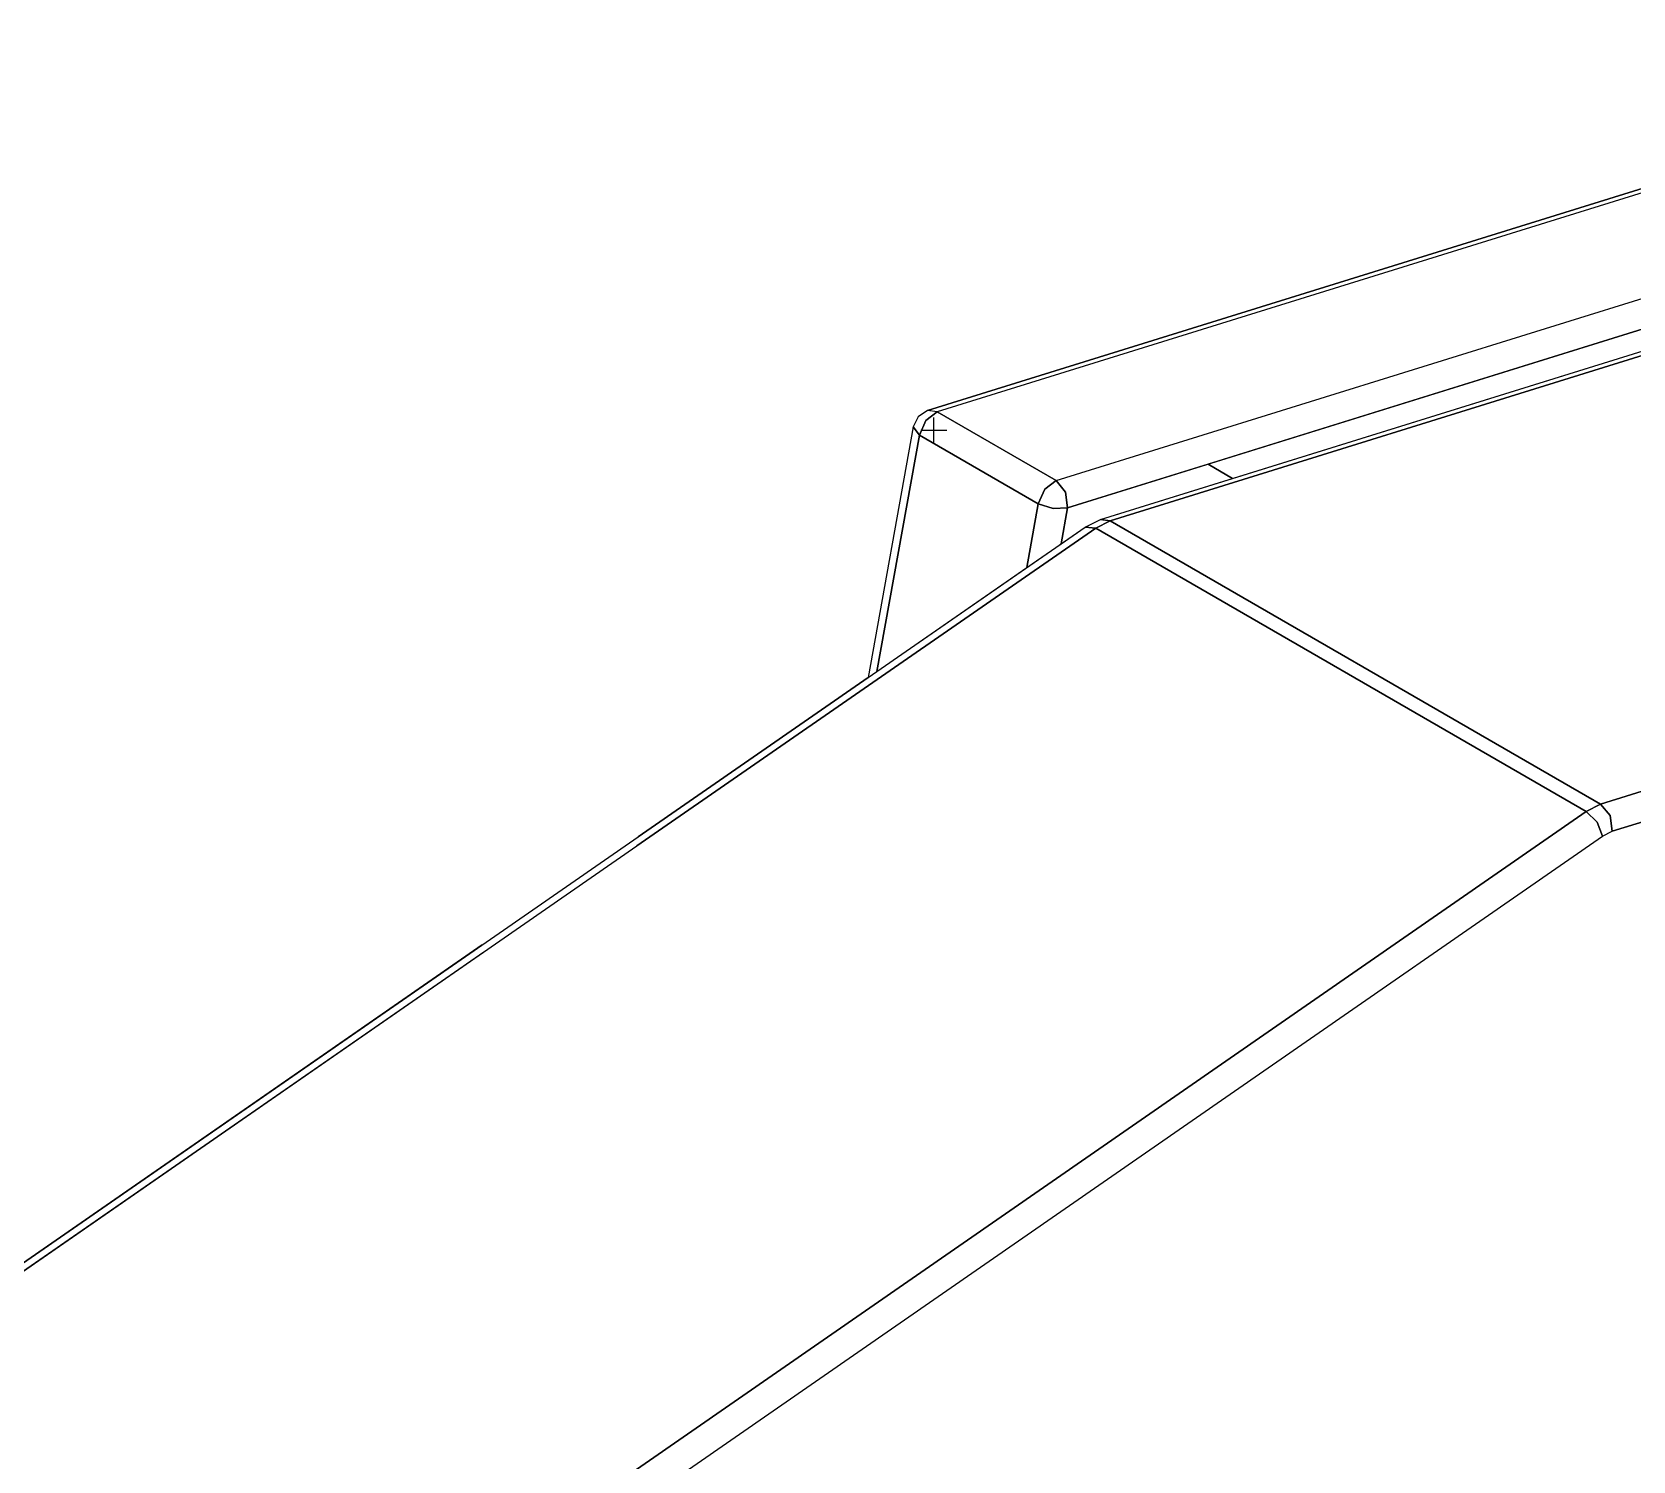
# Model space of a CAD drawing. Header units: millimetres. Extents: x -6198 to -2727, y 3560 to 4988.
# Drawn here: x -3082.1 to -2929.8, y 4397.4 to 4533.4 of the extents above; entities that cross this region are included whole.
import ezdxf

# ---------------------------------------------------------------- set-up
doc = ezdxf.new("R2010")
doc.units = ezdxf.units.MM
doc.header["$LTSCALE"] = 0.3
doc.layers.add('LCL', color=7, linetype='Continuous', lineweight=25)

msp = doc.modelspace()

# ---------------------------------------------------------------- linework, layer by layer
at = {"layer": 'LCL'}
for p, q in [((-2881.02, 4533.41, 19.05), (-2996.91, 4497.4, 19.05)), ((-2880.55, 4533.14, 19.05), (-2995.99, 4497.26, 19.05)), ((-2880.55, 4533.14, 19.05), (-2995.99, 4497.26, 19.05)), ((-2880.55, 4533.14, 19.05), (-2995.99, 4497.26, 19.05)), ((-2897.22, 4528.38, 19.05), (-2996.91, 4497.4, 19.05)), ((-2996.91, 4497.4, 19.05), (-2897.22, 4528.38, 19.05)), ((-2984.68, 4490.73, 19.05), (-2893.99, 4518.92, 19.05)), ((-2984.68, 4490.73, 19.05), (-2893.99, 4518.92, 19.05)), ((-2984.68, 4490.73, 19.05), (-2893.99, 4518.92, 19.05)), ((-2983.58, 4488.14, 19.05), (-2892.89, 4516.33, 19.05)), ((-2892.89, 4516.33, 19.05), (-2970.22, 4492.29, 19.05)), ((-2892.89, 4516.33, 19.05), (-2970.22, 4492.29, 19.05)), ((-2980.45, 4487.03, 19.05), (-2919.53, 4505.98, 19.05)), ((-2979.54, 4486.9, 19.05), (-2918.62, 4505.84, 19.05)), ((-2918.62, 4505.84, 19.05), (-2979.54, 4486.9, 19.05)), ((-2979.54, 4486.9, 19.05), (-2918.62, 4505.84, 19.05)), ((-2967.88, 4490.94, 19.05), (-2919.53, 4505.98, 19.05)), ((-2967.88, 4490.94, 19.05), (-2919.53, 4505.98, 19.05)), ((-2997.81, 4496.81, 19.05), (-2998.28, 4495.84, 19.05)), ((-2997.81, 4496.81, 19.05), (-2998.28, 4495.84, 19.05)), ((-2997.81, 4496.81, 19.05), (-2998.28, 4495.84, 19.05)), ((-2996.91, 4497.4, 19.05), (-2997.81, 4496.81, 19.05)), ((-2996.91, 4497.4, 19.05), (-2997.81, 4496.81, 19.05)), ((-2996.91, 4497.4, 19.05), (-2997.81, 4496.81, 19.05)), ((-2995.99, 4497.26, 19.05), (-2997.06, 4496.44, 19.05)), ((-2997.06, 4496.44, 19.05), (-2995.99, 4497.26, 19.05)), ((-2995.99, 4497.26, 19.05), (-2997.06, 4496.44, 19.05)), ((-2995.99, 4497.26, 19.05), (-2996.91, 4497.4, 19.05)), ((-2995.99, 4497.26, 19.05), (-2996.91, 4497.4, 19.05)), ((-2995.99, 4497.26, 19.05), (-2996.91, 4497.4, 19.05)), ((-2996.31, 4494.24, 19.05), (-2996.31, 4496.74, 19.05)), ((-2995.99, 4497.26, 19.05), (-2984.68, 4490.73, 19.05)), ((-2984.68, 4490.73, 19.05), (-2995.99, 4497.26, 19.05)), ((-2995.99, 4497.26, 19.05), (-2984.68, 4490.73, 19.05)), ((-2998.28, 4495.84, 19.05), (-3002.55, 4472, 19.05)), ((-2998.28, 4495.84, 19.05), (-3002.55, 4472, 19.05)), ((-2998.28, 4495.84, 19.05), (-3002.55, 4472, 19.05)), ((-2997.69, 4495.06, 19.05), (-2998.28, 4495.84, 19.05)), ((-2998.28, 4495.84, 19.05), (-2997.69, 4495.06, 19.05)), ((-2997.69, 4495.06, 19.05), (-2998.28, 4495.84, 19.05)), ((-2997.06, 4496.44, 19.05), (-2997.69, 4495.06, 19.05)), ((-2997.69, 4495.06, 19.05), (-2997.06, 4496.44, 19.05)), ((-2997.06, 4496.44, 19.05), (-2997.69, 4495.06, 19.05)), ((-2995.06, 4495.49, 19.05), (-2997.56, 4495.49, 19.05)), ((-2997.69, 4495.06, 19.05), (-3001.72, 4472.58, 19.05)), ((-3001.72, 4472.58, 19.05), (-2997.69, 4495.06, 19.05)), ((-2997.69, 4495.06, 19.05), (-3001.72, 4472.58, 19.05)), ((-2986.38, 4488.53, 19.05), (-2997.69, 4495.06, 19.05)), ((-2997.69, 4495.06, 19.05), (-2986.38, 4488.53, 19.05)), ((-2997.69, 4495.06, 19.05), (-2986.38, 4488.53, 19.05)), ((-2970.22, 4492.29, 19.05), (-2983.58, 4488.14, 19.05)), ((-2970.22, 4492.29, 19.05), (-2983.58, 4488.14, 19.05)), ((-2970.22, 4492.29, 19.05), (-2967.88, 4490.94, 19.05)), ((-2967.88, 4490.94, 19.05), (-2970.22, 4492.29, 19.05)), ((-2967.88, 4490.94, 19.05), (-2970.22, 4492.29, 19.05)), ((-2985.75, 4489.91, 19.05), (-2984.68, 4490.73, 19.05)), ((-2984.68, 4490.73, 19.05), (-2985.75, 4489.91, 19.05)), ((-2984.68, 4490.73, 19.05), (-2985.75, 4489.91, 19.05)), ((-2983.77, 4489.64, 19.05), (-2984.68, 4490.73, 19.05)), ((-2983.77, 4489.64, 19.05), (-2984.68, 4490.73, 19.05)), ((-2984.68, 4490.73, 19.05), (-2983.77, 4489.64, 19.05)), ((-2980.45, 4487.03, 19.05), (-2967.88, 4490.94, 19.05)), ((-2980.45, 4487.03, 19.05), (-2967.88, 4490.94, 19.05)), ((-2986.38, 4488.53, 19.05), (-2985.75, 4489.91, 19.05)), ((-2985.75, 4489.91, 19.05), (-2986.38, 4488.53, 19.05)), ((-2985.75, 4489.91, 19.05), (-2986.38, 4488.53, 19.05)), ((-2983.58, 4488.14, 19.05), (-2983.77, 4489.64, 19.05)), ((-2983.58, 4488.14, 19.05), (-2983.77, 4489.64, 19.05)), ((-2983.77, 4489.64, 19.05), (-2983.58, 4488.14, 19.05)), ((-2987.47, 4482.46, 19.05), (-2986.38, 4488.53, 19.05)), ((-2986.38, 4488.53, 19.05), (-2987.47, 4482.46, 19.05)), ((-2986.38, 4488.53, 19.05), (-2987.47, 4482.46, 19.05)), ((-2984.97, 4488.08, 19.05), (-2986.38, 4488.53, 19.05)), ((-2986.38, 4488.53, 19.05), (-2984.97, 4488.08, 19.05)), ((-2986.38, 4488.53, 19.05), (-2984.97, 4488.08, 19.05)), ((-2983.58, 4488.14, 19.05), (-2984.97, 4488.08, 19.05)), ((-2984.97, 4488.08, 19.05), (-2983.58, 4488.14, 19.05)), ((-2984.97, 4488.08, 19.05), (-2983.58, 4488.14, 19.05)), ((-2983.58, 4488.14, 19.05), (-2984.2, 4484.72, 19.05)), ((-2984.2, 4484.72, 19.05), (-2983.58, 4488.14, 19.05)), ((-2983.58, 4488.14, 19.05), (-2984.2, 4484.72, 19.05)), ((-2980.91, 4486.2, 19.05), (-3024.56, 4455.97, 19.05)), ((-2980.91, 4486.2, 19.05), (-3024.56, 4455.97, 19.05)), ((-3024.56, 4455.97, 19.05), (-2980.91, 4486.2, 19.05)), ((-3024.43, 4456.85, 19.05), (-2981.91, 4486.3, 19.05)), ((-2984.2, 4484.72, 19.05), (-2981.91, 4486.3, 19.05)), ((-2984.2, 4484.72, 19.05), (-2981.91, 4486.3, 19.05)), ((-2981.91, 4486.3, 19.05), (-2980.45, 4487.03, 19.05)), ((-2981.91, 4486.3, 19.05), (-2980.45, 4487.03, 19.05)), ((-2981.91, 4486.3, 19.05), (-2980.45, 4487.03, 19.05)), ((-2981.91, 4486.3, 19.05), (-2980.91, 4486.2, 19.05)), ((-2980.91, 4486.2, 19.05), (-2981.91, 4486.3, 19.05)), ((-2981.91, 4486.3, 19.05), (-2980.91, 4486.2, 19.05)), ((-2980.91, 4486.2, 19.05), (-2979.54, 4486.9, 19.05)), ((-2979.54, 4486.9, 19.05), (-2980.91, 4486.2, 19.05)), ((-2980.91, 4486.2, 19.05), (-2979.54, 4486.9, 19.05)), ((-2934.24, 4459.26, 19.05), (-2980.91, 4486.2, 19.05)), ((-2934.24, 4459.26, 19.05), (-2980.91, 4486.2, 19.05)), ((-2980.91, 4486.2, 19.05), (-2934.24, 4459.26, 19.05)), ((-2979.54, 4486.9, 19.05), (-2980.45, 4487.03, 19.05)), ((-2980.45, 4487.03, 19.05), (-2979.54, 4486.9, 19.05)), ((-2980.45, 4487.03, 19.05), (-2979.54, 4486.9, 19.05)), ((-2932.87, 4459.95, 19.05), (-2979.54, 4486.9, 19.05)), ((-2979.54, 4486.9, 19.05), (-2932.87, 4459.95, 19.05)), ((-2979.54, 4486.9, 19.05), (-2932.87, 4459.95, 19.05)), ((-2987.47, 4482.46, 19.05), (-2984.2, 4484.72, 19.05)), ((-2987.47, 4482.46, 19.05), (-2984.2, 4484.72, 19.05)), ((-3001.72, 4472.58, 19.05), (-2987.47, 4482.46, 19.05)), ((-3001.72, 4472.58, 19.05), (-2987.47, 4482.46, 19.05)), ((-2871.95, 4478.9, 19.05), (-2932.87, 4459.95, 19.05)), ((-2932.87, 4459.95, 19.05), (-2871.95, 4478.9, 19.05)), ((-2932.87, 4459.95, 19.05), (-2871.95, 4478.9, 19.05)), ((-2931.77, 4457.36, 19.05), (-2870.86, 4476.31, 19.05)), ((-3002.55, 4472, 19.05), (-3001.72, 4472.58, 19.05)), ((-3002.55, 4472, 19.05), (-3001.72, 4472.58, 19.05)), ((-3002.55, 4472, 19.05), (-3024.43, 4456.85, 19.05)), ((-3024.43, 4456.85, 19.05), (-3002.55, 4472, 19.05)), ((-2931.77, 4457.36, 19.05), (-2917.44, 4461.82, 19.05)), ((-2917.44, 4461.82, 19.05), (-2931.77, 4457.36, 19.05)), ((-3151.29, 4308.88, 19.05), (-2934.24, 4459.26, 19.05)), ((-2934.24, 4459.26, 19.05), (-3151.29, 4308.88, 19.05)), ((-3151.29, 4308.88, 19.05), (-2934.24, 4459.26, 19.05)), ((-2932.87, 4459.95, 19.05), (-2934.24, 4459.26, 19.05)), ((-2932.87, 4459.95, 19.05), (-2934.24, 4459.26, 19.05)), ((-2934.24, 4459.26, 19.05), (-2932.87, 4459.95, 19.05)), ((-2933.2, 4458.23, 19.05), (-2934.24, 4459.26, 19.05)), ((-2934.24, 4459.26, 19.05), (-2933.2, 4458.23, 19.05)), ((-2934.24, 4459.26, 19.05), (-2933.2, 4458.23, 19.05)), ((-2931.96, 4458.86, 19.05), (-2932.87, 4459.95, 19.05)), ((-2931.96, 4458.86, 19.05), (-2932.87, 4459.95, 19.05)), ((-2932.87, 4459.95, 19.05), (-2931.96, 4458.86, 19.05)), ((-2931.77, 4457.36, 19.05), (-2931.96, 4458.86, 19.05)), ((-2931.77, 4457.36, 19.05), (-2931.96, 4458.86, 19.05)), ((-2931.96, 4458.86, 19.05), (-2931.77, 4457.36, 19.05)), ((-2932.69, 4456.9, 19.05), (-2933.2, 4458.23, 19.05)), ((-2933.2, 4458.23, 19.05), (-2932.69, 4456.9, 19.05)), ((-2933.2, 4458.23, 19.05), (-2932.69, 4456.9, 19.05)), ((-2932.69, 4456.9, 19.05), (-2931.77, 4457.36, 19.05)), ((-2932.69, 4456.9, 19.05), (-2931.77, 4457.36, 19.05)), ((-2932.69, 4456.9, 19.05), (-2931.77, 4457.36, 19.05)), ((-3198.96, 4335.93, 19.05), (-3024.43, 4456.85, 19.05)), ((-3197.96, 4335.83, 19.05), (-3024.56, 4455.97, 19.05)), ((-3149.74, 4306.52, 19.05), (-2932.69, 4456.9, 19.05)), ((-3149.74, 4306.52, 19.05), (-2932.69, 4456.9, 19.05)), ((-3149.74, 4306.52, 19.05), (-2932.69, 4456.9, 19.05)), ((-3039.3, 4446.55, 19.05), (-3198.96, 4335.93, 19.05)), ((-3198.96, 4335.93, 19.05), (-3039.3, 4446.55, 19.05)), ((-3039.14, 4445.86, 19.05), (-3197.96, 4335.83, 19.05)), ((-3039.14, 4445.86, 19.05), (-3197.96, 4335.83, 19.05))]:
    msp.add_line(p, q, dxfattribs=at)

doc.saveas('drawing.dxf')
